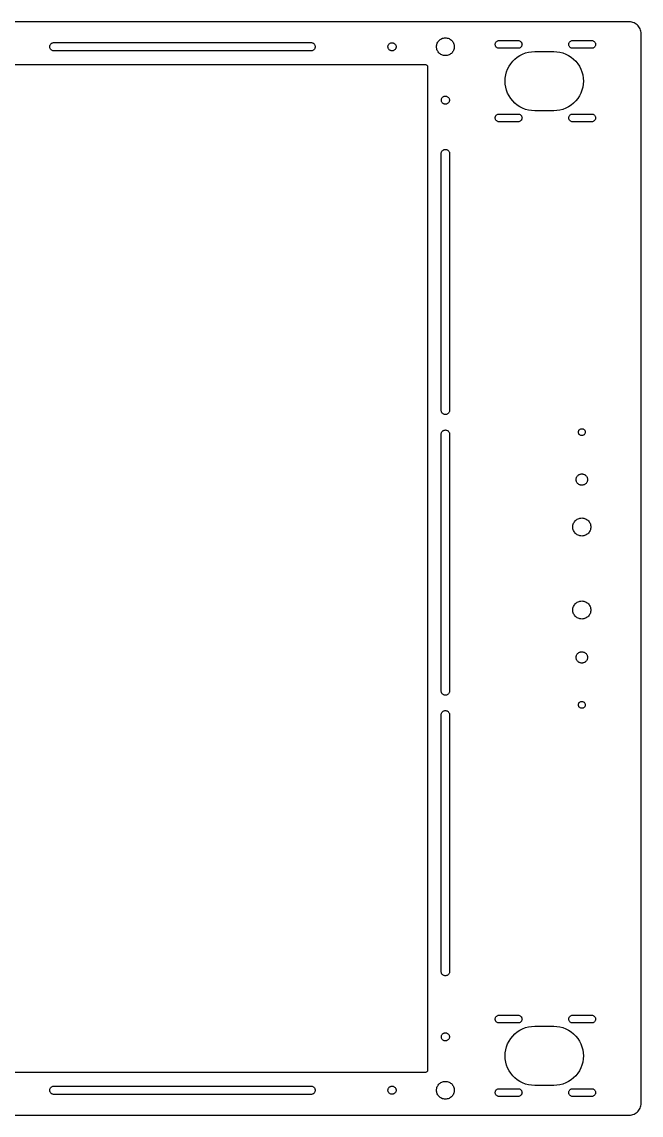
# Model space of a CAD drawing. Header units: metres. Extents: x -320 to 320, y -230 to 230.
# Drawn here: x 59 to 320, y -230.5 to 230.5 of the extents above; entities that cross this region are included whole.
import ezdxf

# ---------------------------------------------------------------- set-up
doc = ezdxf.new("R2010")
doc.units = ezdxf.units.M

msp = doc.modelspace()

# ---------------------------------------------------------------- linework, layer by layer
for p, q in [((315, 230.5), (-315, 230.5)), ((315.523, 230.473), (315, 230.5)), ((316.04, 230.391), (315.523, 230.473)), ((316.545, 230.255), (316.04, 230.391)), ((317.034, 230.068), (316.545, 230.255)), ((317.5, 229.83), (317.034, 230.068)), ((317.939, 229.545), (317.5, 229.83)), ((318.346, 229.216), (317.939, 229.545)), ((318.716, 228.846), (318.346, 229.216)), ((319.045, 228.439), (318.716, 228.846)), ((319.33, 228), (319.045, 228.439)), ((319.568, 227.534), (319.33, 228)), ((319.755, 227.045), (319.568, 227.534)), ((319.891, 226.54), (319.755, 227.045)), ((319.973, 226.023), (319.891, 226.54)), ((320, 225.5), (319.973, 226.023)), ((71.1774, 221.146), (71.354, 221.323)), ((71.354, 221.323), (71.5539, 221.472)), ((71.5539, 221.472), (71.773, 221.592)), ((71.773, 221.592), (72.007, 221.679)), ((72.007, 221.679), (72.2509, 221.732)), ((72.2509, 221.732), (72.5, 221.75)), ((72.5, 221.75), (180.833, 221.75)), ((180.833, 221.75), (181.082, 221.732)), ((181.082, 221.732), (181.326, 221.679)), ((181.326, 221.679), (181.56, 221.592)), ((181.56, 221.592), (181.779, 221.472)), ((181.779, 221.472), (181.979, 221.323)), ((181.979, 221.323), (182.156, 221.146)), ((213.82, 221.224), (214.011, 221.383)), ((214.011, 221.383), (214.223, 221.512)), ((214.223, 221.512), (214.451, 221.609)), ((214.451, 221.609), (214.691, 221.672)), ((214.691, 221.672), (214.938, 221.699)), ((214.938, 221.699), (215.186, 221.69)), ((215.186, 221.69), (215.43, 221.645)), ((215.43, 221.645), (215.665, 221.565)), ((215.665, 221.565), (215.886, 221.451)), ((215.886, 221.451), (216.087, 221.307)), ((216.087, 221.307), (216.266, 221.134)), ((233.934, 221.159), (234.074, 221.525)), ((234.074, 221.525), (234.252, 221.875)), ((234.252, 221.875), (234.466, 222.204)), ((234.466, 222.204), (234.713, 222.509)), ((234.713, 222.509), (234.991, 222.787)), ((234.991, 222.787), (235.296, 223.034)), ((235.296, 223.034), (235.625, 223.248)), ((235.625, 223.248), (235.975, 223.426)), ((235.975, 223.426), (236.341, 223.566)), ((236.341, 223.566), (236.72, 223.668)), ((236.72, 223.668), (237.108, 223.729)), ((237.108, 223.729), (237.5, 223.75)), ((237.5, 223.75), (237.892, 223.729)), ((237.892, 223.729), (238.28, 223.668)), ((238.28, 223.668), (238.659, 223.566)), ((238.659, 223.566), (239.025, 223.426)), ((239.025, 223.426), (239.375, 223.248)), ((239.375, 223.248), (239.704, 223.034)), ((239.704, 223.034), (240.009, 222.787)), ((240.009, 222.787), (240.287, 222.509)), ((240.287, 222.509), (240.534, 222.204)), ((240.534, 222.204), (240.748, 221.875)), ((240.748, 221.875), (240.926, 221.525)), ((240.926, 221.525), (241.066, 221.159)), ((258.518, 221.246), (258.573, 221.486)), ((258.573, 221.486), (258.663, 221.716)), ((258.663, 221.716), (258.787, 221.929)), ((258.787, 221.929), (258.94, 222.122)), ((258.94, 222.122), (259.121, 222.29)), ((259.121, 222.29), (259.325, 222.429)), ((259.325, 222.429), (259.547, 222.536)), ((259.547, 222.536), (259.783, 222.609)), ((259.783, 222.609), (260.027, 222.645)), ((260.027, 222.645), (268.273, 222.645)), ((268.273, 222.645), (268.517, 222.609)), ((268.517, 222.609), (268.753, 222.536)), ((268.753, 222.536), (268.975, 222.429)), ((268.975, 222.429), (269.179, 222.29)), ((269.179, 222.29), (269.36, 222.122)), ((269.36, 222.122), (269.513, 221.929)), ((269.513, 221.929), (269.637, 221.716)), ((269.637, 221.716), (269.727, 221.486)), ((269.727, 221.486), (269.782, 221.246)), ((289.518, 221.246), (289.573, 221.486)), ((289.573, 221.486), (289.663, 221.716)), ((289.663, 221.716), (289.787, 221.929)), ((289.787, 221.929), (289.94, 222.122)), ((289.94, 222.122), (290.121, 222.29)), ((290.121, 222.29), (290.325, 222.429)), ((290.325, 222.429), (290.547, 222.536)), ((290.547, 222.536), (290.783, 222.609)), ((290.783, 222.609), (291.027, 222.645)), ((291.027, 222.645), (299.273, 222.645)), ((299.273, 222.645), (299.517, 222.609)), ((299.517, 222.609), (299.753, 222.536)), ((299.753, 222.536), (299.975, 222.429)), ((299.975, 222.429), (300.179, 222.29)), ((300.179, 222.29), (300.36, 222.122)), ((300.36, 222.122), (300.513, 221.929)), ((300.513, 221.929), (300.637, 221.716)), ((300.637, 221.716), (300.727, 221.486)), ((300.727, 221.486), (300.782, 221.246)), ((320, -225.5), (320, 225.5)), ((70.75, 220), (70.7678, 220.249)), ((70.7678, 219.751), (70.75, 220)), ((70.7678, 220.249), (70.8209, 220.493)), ((70.8209, 219.507), (70.7678, 219.751)), ((70.8209, 220.493), (70.9081, 220.727)), ((70.9081, 219.273), (70.8209, 219.507)), ((70.9081, 220.727), (71.0278, 220.946)), ((71.0278, 219.054), (70.9081, 219.273)), ((71.0278, 220.946), (71.1774, 221.146)), ((71.1774, 218.854), (71.0278, 219.054)), ((71.354, 218.677), (71.1774, 218.854)), ((71.5539, 218.528), (71.354, 218.677)), ((71.773, 218.408), (71.5539, 218.528)), ((72.007, 218.321), (71.773, 218.408)), ((72.2509, 218.268), (72.007, 218.321)), ((72.5, 218.25), (72.2509, 218.268)), ((180.833, 218.25), (72.5, 218.25)), ((181.082, 218.268), (180.833, 218.25)), ((181.326, 218.321), (181.082, 218.268)), ((181.56, 218.408), (181.326, 218.321)), ((181.779, 218.528), (181.56, 218.408)), ((181.979, 218.677), (181.779, 218.528)), ((182.156, 218.854), (181.979, 218.677)), ((182.156, 221.146), (182.306, 220.946)), ((182.306, 219.054), (182.156, 218.854)), ((182.306, 220.946), (182.425, 220.727)), ((182.425, 219.273), (182.306, 219.054)), ((182.425, 220.727), (182.512, 220.493)), ((182.512, 219.507), (182.425, 219.273)), ((182.512, 220.493), (182.566, 220.249)), ((182.566, 219.751), (182.512, 219.507)), ((182.566, 220.249), (182.583, 220)), ((182.583, 220), (182.566, 219.751)), ((213.305, 220.124), (213.341, 220.37)), ((213.305, 219.876), (213.305, 220.124)), ((213.341, 219.63), (213.305, 219.876)), ((213.341, 220.37), (213.412, 220.607)), ((213.412, 219.393), (213.341, 219.63)), ((213.412, 220.607), (213.518, 220.832)), ((213.518, 219.168), (213.412, 219.393)), ((213.518, 220.832), (213.654, 221.039)), ((213.654, 218.961), (213.518, 219.168)), ((213.654, 221.039), (213.82, 221.224)), ((213.82, 218.776), (213.654, 218.961)), ((214.011, 218.617), (213.82, 218.776)), ((214.223, 218.488), (214.011, 218.617)), ((214.451, 218.391), (214.223, 218.488)), ((214.691, 218.328), (214.451, 218.391)), ((214.938, 218.301), (214.691, 218.328)), ((215.186, 218.31), (214.938, 218.301)), ((215.43, 218.355), (215.186, 218.31)), ((215.665, 218.435), (215.43, 218.355)), ((215.886, 218.549), (215.665, 218.435)), ((216.087, 218.693), (215.886, 218.549)), ((216.266, 218.866), (216.087, 218.693)), ((216.266, 221.134), (216.418, 220.938)), ((216.418, 219.062), (216.266, 218.866)), ((216.418, 220.938), (216.539, 220.722)), ((216.539, 219.278), (216.418, 219.062)), ((216.539, 220.722), (216.628, 220.49)), ((216.628, 219.51), (216.539, 219.278)), ((216.628, 220.49), (216.682, 220.248)), ((216.682, 219.752), (216.628, 219.51)), ((216.682, 220.248), (216.7, 220)), ((216.7, 220), (216.682, 219.752)), ((233.75, 220), (233.771, 220.392)), ((233.771, 219.608), (233.75, 220)), ((233.771, 220.392), (233.832, 220.78)), ((233.832, 219.22), (233.771, 219.608)), ((233.832, 220.78), (233.934, 221.159)), ((233.934, 218.841), (233.832, 219.22)), ((234.074, 218.475), (233.934, 218.841)), ((234.252, 218.125), (234.074, 218.475)), ((234.466, 217.796), (234.252, 218.125)), ((234.713, 217.491), (234.466, 217.796)), ((234.991, 217.213), (234.713, 217.491)), ((235.296, 216.966), (234.991, 217.213)), ((235.625, 216.752), (235.296, 216.966)), ((235.975, 216.574), (235.625, 216.752)), ((239.375, 216.752), (239.025, 216.574)), ((239.704, 216.966), (239.375, 216.752)), ((240.009, 217.213), (239.704, 216.966)), ((240.287, 217.491), (240.009, 217.213)), ((240.534, 217.796), (240.287, 217.491)), ((240.748, 218.125), (240.534, 217.796)), ((240.926, 218.475), (240.748, 218.125)), ((241.066, 218.841), (240.926, 218.475)), ((241.066, 221.159), (241.168, 220.78)), ((241.168, 219.22), (241.066, 218.841)), ((241.168, 220.78), (241.229, 220.392)), ((241.229, 219.608), (241.168, 219.22)), ((241.229, 220.392), (241.25, 220)), ((241.25, 220), (241.229, 219.608)), ((258.5, 221), (258.518, 221.246)), ((258.518, 220.754), (258.5, 221)), ((258.573, 220.514), (258.518, 220.754)), ((258.663, 220.284), (258.573, 220.514)), ((258.787, 220.071), (258.663, 220.284)), ((258.94, 219.878), (258.787, 220.071)), ((259.121, 219.71), (258.94, 219.878)), ((259.325, 219.571), (259.121, 219.71)), ((259.547, 219.464), (259.325, 219.571)), ((259.783, 219.391), (259.547, 219.464)), ((260.027, 219.355), (259.783, 219.391)), ((268.273, 219.355), (260.027, 219.355)), ((268.517, 219.391), (268.273, 219.355)), ((268.753, 219.464), (268.517, 219.391)), ((268.975, 219.571), (268.753, 219.464)), ((268.9, 216.325), (270.066, 216.919)), ((269.179, 219.71), (268.975, 219.571)), ((269.36, 219.878), (269.179, 219.71)), ((269.513, 220.071), (269.36, 219.878)), ((269.637, 220.284), (269.513, 220.071)), ((269.727, 220.514), (269.637, 220.284)), ((269.782, 220.754), (269.727, 220.514)), ((269.782, 221.246), (269.8, 221)), ((269.8, 221), (269.782, 220.754)), ((270.066, 216.919), (271.287, 217.388)), ((271.287, 217.388), (272.551, 217.727)), ((272.551, 217.727), (273.843, 217.932)), ((273.843, 217.932), (275.15, 218)), ((275.15, 218), (283.15, 218)), ((283.15, 218), (284.457, 217.932)), ((284.457, 217.932), (285.749, 217.727)), ((285.749, 217.727), (287.013, 217.388)), ((287.013, 217.388), (288.234, 216.919)), ((288.234, 216.919), (289.4, 216.325)), ((289.5, 221), (289.518, 221.246)), ((289.518, 220.754), (289.5, 221)), ((289.573, 220.514), (289.518, 220.754)), ((289.663, 220.284), (289.573, 220.514)), ((289.787, 220.071), (289.663, 220.284)), ((289.94, 219.878), (289.787, 220.071)), ((290.121, 219.71), (289.94, 219.878)), ((290.325, 219.571), (290.121, 219.71)), ((290.547, 219.464), (290.325, 219.571)), ((290.783, 219.391), (290.547, 219.464)), ((291.027, 219.355), (290.783, 219.391)), ((299.273, 219.355), (291.027, 219.355)), ((299.517, 219.391), (299.273, 219.355)), ((299.753, 219.464), (299.517, 219.391)), ((299.975, 219.571), (299.753, 219.464)), ((300.179, 219.71), (299.975, 219.571)), ((300.36, 219.878), (300.179, 219.71)), ((300.513, 220.071), (300.36, 219.878)), ((300.637, 220.284), (300.513, 220.071)), ((300.727, 220.514), (300.637, 220.284)), ((300.782, 220.754), (300.727, 220.514)), ((300.782, 221.246), (300.8, 221)), ((300.8, 221), (300.782, 220.754)), ((-229, 212.5), (229, 212.5)), ((229, 212.5), (229.223, 212.475)), ((229.223, 212.475), (229.434, 212.401)), ((229.434, 212.401), (229.623, 212.282)), ((229.623, 212.282), (229.782, 212.123)), ((229.782, 212.123), (229.901, 211.934)), ((236.341, 216.434), (235.975, 216.574)), ((236.72, 216.332), (236.341, 216.434)), ((237.108, 216.271), (236.72, 216.332)), ((237.5, 216.25), (237.108, 216.271)), ((237.892, 216.271), (237.5, 216.25)), ((238.28, 216.332), (237.892, 216.271)), ((238.659, 216.434), (238.28, 216.332)), ((239.025, 216.574), (238.659, 216.434)), ((264.325, 211.75), (265.037, 212.847)), ((265.037, 212.847), (265.861, 213.864)), ((265.861, 213.864), (266.786, 214.789)), ((266.786, 214.789), (267.803, 215.613)), ((267.803, 215.613), (268.9, 216.325)), ((289.4, 216.325), (290.497, 215.613)), ((290.497, 215.613), (291.514, 214.789)), ((291.514, 214.789), (292.439, 213.864)), ((292.439, 213.864), (293.263, 212.847)), ((293.263, 212.847), (293.975, 211.75)), ((229.901, 211.934), (229.975, 211.723)), ((229.975, 211.723), (230, 211.5)), ((230, 211.5), (230, -211.5)), ((262.718, 206.807), (262.923, 208.099)), ((262.923, 208.099), (263.262, 209.363)), ((263.262, 209.363), (263.731, 210.584)), ((263.731, 210.584), (264.325, 211.75)), ((293.975, 211.75), (294.569, 210.584)), ((294.569, 210.584), (295.038, 209.363)), ((295.038, 209.363), (295.377, 208.099)), ((295.377, 208.099), (295.582, 206.807)), ((262.65, 205.5), (262.718, 206.807)), ((262.718, 204.193), (262.65, 205.5)), ((262.923, 202.901), (262.718, 204.193)), ((263.262, 201.637), (262.923, 202.901)), ((295.377, 202.901), (295.038, 201.637)), ((295.582, 204.193), (295.377, 202.901)), ((295.582, 206.807), (295.65, 205.5)), ((295.65, 205.5), (295.582, 204.193)), ((235.912, 198.107), (236.018, 198.332)), ((236.018, 198.332), (236.154, 198.539)), ((236.154, 198.539), (236.32, 198.724)), ((236.32, 198.724), (236.511, 198.883)), ((236.511, 198.883), (236.723, 199.012)), ((236.723, 199.012), (236.951, 199.109)), ((236.951, 199.109), (237.191, 199.172)), ((237.191, 199.172), (237.438, 199.199)), ((237.438, 199.199), (237.686, 199.19)), ((237.686, 199.19), (237.93, 199.145)), ((237.93, 199.145), (238.165, 199.065)), ((238.165, 199.065), (238.386, 198.951)), ((238.386, 198.951), (238.587, 198.807)), ((238.587, 198.807), (238.766, 198.634)), ((238.766, 198.634), (238.918, 198.438)), ((238.918, 198.438), (239.039, 198.222)), ((263.731, 200.416), (263.262, 201.637)), ((264.325, 199.25), (263.731, 200.416)), ((265.037, 198.153), (264.325, 199.25)), ((293.975, 199.25), (293.263, 198.153)), ((294.569, 200.416), (293.975, 199.25)), ((295.038, 201.637), (294.569, 200.416)), ((235.805, 197.624), (235.841, 197.87)), ((235.805, 197.376), (235.805, 197.624)), ((235.841, 197.13), (235.805, 197.376)), ((235.841, 197.87), (235.912, 198.107)), ((235.912, 196.893), (235.841, 197.13)), ((236.018, 196.668), (235.912, 196.893)), ((236.154, 196.461), (236.018, 196.668)), ((236.32, 196.276), (236.154, 196.461)), ((236.511, 196.117), (236.32, 196.276)), ((236.723, 195.988), (236.511, 196.117)), ((236.951, 195.891), (236.723, 195.988)), ((237.191, 195.828), (236.951, 195.891)), ((237.438, 195.801), (237.191, 195.828)), ((237.686, 195.81), (237.438, 195.801)), ((237.93, 195.855), (237.686, 195.81)), ((238.165, 195.935), (237.93, 195.855)), ((238.386, 196.049), (238.165, 195.935)), ((238.587, 196.193), (238.386, 196.049)), ((238.766, 196.366), (238.587, 196.193)), ((238.918, 196.562), (238.766, 196.366)), ((239.039, 196.778), (238.918, 196.562)), ((239.039, 198.222), (239.128, 197.99)), ((239.128, 197.01), (239.039, 196.778)), ((239.128, 197.99), (239.182, 197.748)), ((239.182, 197.252), (239.128, 197.01)), ((239.182, 197.748), (239.2, 197.5)), ((239.2, 197.5), (239.182, 197.252)), ((265.861, 197.136), (265.037, 198.153)), ((266.786, 196.211), (265.861, 197.136)), ((267.803, 195.387), (266.786, 196.211)), ((268.9, 194.675), (267.803, 195.387)), ((270.066, 194.081), (268.9, 194.675)), ((271.287, 193.612), (270.066, 194.081)), ((288.234, 194.081), (287.013, 193.612)), ((289.4, 194.675), (288.234, 194.081)), ((290.497, 195.387), (289.4, 194.675)), ((291.514, 196.211), (290.497, 195.387)), ((292.439, 197.136), (291.514, 196.211)), ((293.263, 198.153), (292.439, 197.136)), ((258.5, 190), (258.518, 190.246)), ((258.518, 189.754), (258.5, 190)), ((258.518, 190.246), (258.573, 190.486)), ((258.573, 189.514), (258.518, 189.754)), ((258.573, 190.486), (258.663, 190.716)), ((258.663, 189.284), (258.573, 189.514)), ((258.663, 190.716), (258.787, 190.929)), ((258.787, 189.071), (258.663, 189.284)), ((258.787, 190.929), (258.94, 191.122)), ((258.94, 188.878), (258.787, 189.071)), ((258.94, 191.122), (259.121, 191.29)), ((259.121, 191.29), (259.325, 191.429)), ((259.325, 191.429), (259.547, 191.536)), ((259.547, 191.536), (259.783, 191.609)), ((259.783, 191.609), (260.027, 191.645)), ((260.027, 191.645), (268.273, 191.645)), ((268.273, 191.645), (268.517, 191.609)), ((268.517, 191.609), (268.753, 191.536)), ((268.753, 191.536), (268.975, 191.429)), ((268.975, 191.429), (269.179, 191.29)), ((269.179, 191.29), (269.36, 191.122)), ((269.36, 191.122), (269.513, 190.929)), ((269.513, 189.071), (269.36, 188.878)), ((269.513, 190.929), (269.637, 190.716)), ((269.637, 189.284), (269.513, 189.071)), ((269.637, 190.716), (269.727, 190.486)), ((269.727, 189.514), (269.637, 189.284)), ((269.727, 190.486), (269.782, 190.246)), ((269.782, 189.754), (269.727, 189.514)), ((269.782, 190.246), (269.8, 190)), ((269.8, 190), (269.782, 189.754)), ((272.551, 193.273), (271.287, 193.612)), ((273.843, 193.068), (272.551, 193.273)), ((275.15, 193), (273.843, 193.068)), ((283.15, 193), (275.15, 193)), ((284.457, 193.068), (283.15, 193)), ((285.749, 193.273), (284.457, 193.068)), ((287.013, 193.612), (285.749, 193.273)), ((289.5, 190), (289.518, 190.246)), ((289.518, 189.754), (289.5, 190)), ((289.518, 190.246), (289.573, 190.486)), ((289.573, 189.514), (289.518, 189.754)), ((289.573, 190.486), (289.663, 190.716)), ((289.663, 189.284), (289.573, 189.514)), ((289.663, 190.716), (289.787, 190.929)), ((289.787, 189.071), (289.663, 189.284)), ((289.787, 190.929), (289.94, 191.122)), ((289.94, 188.878), (289.787, 189.071)), ((289.94, 191.122), (290.121, 191.29)), ((290.121, 191.29), (290.325, 191.429)), ((290.325, 191.429), (290.547, 191.536)), ((290.547, 191.536), (290.783, 191.609)), ((290.783, 191.609), (291.027, 191.645)), ((291.027, 191.645), (299.273, 191.645)), ((299.273, 191.645), (299.517, 191.609)), ((299.517, 191.609), (299.753, 191.536)), ((299.753, 191.536), (299.975, 191.429)), ((299.975, 191.429), (300.179, 191.29)), ((300.179, 191.29), (300.36, 191.122)), ((300.36, 191.122), (300.513, 190.929)), ((300.513, 189.071), (300.36, 188.878)), ((300.513, 190.929), (300.637, 190.716)), ((300.637, 189.284), (300.513, 189.071)), ((300.637, 190.716), (300.727, 190.486)), ((300.727, 189.514), (300.637, 189.284)), ((300.727, 190.486), (300.782, 190.246)), ((300.782, 189.754), (300.727, 189.514)), ((300.782, 190.246), (300.8, 190)), ((300.8, 190), (300.782, 189.754)), ((259.121, 188.71), (258.94, 188.878)), ((259.325, 188.571), (259.121, 188.71)), ((259.547, 188.464), (259.325, 188.571)), ((259.783, 188.391), (259.547, 188.464)), ((260.027, 188.355), (259.783, 188.391)), ((268.273, 188.355), (260.027, 188.355)), ((268.517, 188.391), (268.273, 188.355)), ((268.753, 188.464), (268.517, 188.391)), ((268.975, 188.571), (268.753, 188.464)), ((269.179, 188.71), (268.975, 188.571)), ((269.36, 188.878), (269.179, 188.71)), ((290.121, 188.71), (289.94, 188.878)), ((290.325, 188.571), (290.121, 188.71)), ((290.547, 188.464), (290.325, 188.571)), ((290.783, 188.391), (290.547, 188.464)), ((291.027, 188.355), (290.783, 188.391)), ((299.273, 188.355), (291.027, 188.355)), ((299.517, 188.391), (299.273, 188.355)), ((299.753, 188.464), (299.517, 188.391)), ((299.975, 188.571), (299.753, 188.464)), ((300.179, 188.71), (299.975, 188.571)), ((300.36, 188.878), (300.179, 188.71)), ((235.75, 175), (235.768, 175.249)), ((235.768, 175.249), (235.821, 175.493)), ((235.821, 175.493), (235.908, 175.727)), ((235.908, 175.727), (236.028, 175.946)), ((236.028, 175.946), (236.177, 176.146)), ((236.177, 176.146), (236.354, 176.323)), ((236.354, 176.323), (236.554, 176.472)), ((236.554, 176.472), (236.773, 176.592)), ((236.773, 176.592), (237.007, 176.679)), ((237.007, 176.679), (237.251, 176.732)), ((237.251, 176.732), (237.5, 176.75)), ((237.5, 176.75), (237.749, 176.732)), ((237.749, 176.732), (237.993, 176.679)), ((237.993, 176.679), (238.227, 176.592)), ((238.227, 176.592), (238.446, 176.472)), ((238.446, 176.472), (238.646, 176.323)), ((238.646, 176.323), (238.823, 176.146)), ((238.823, 176.146), (238.972, 175.946)), ((238.972, 175.946), (239.092, 175.727)), ((239.092, 175.727), (239.179, 175.493)), ((239.179, 175.493), (239.232, 175.249)), ((239.232, 175.249), (239.25, 175)), ((235.75, 66.6667), (235.75, 175)), ((239.25, 175), (239.25, 66.6667)), ((235.768, 66.4176), (235.75, 66.6667)), ((235.821, 66.1736), (235.768, 66.4176)), ((235.908, 65.9397), (235.821, 66.1736)), ((236.028, 65.7205), (235.908, 65.9397)), ((236.177, 65.5207), (236.028, 65.7205)), ((236.354, 65.3441), (236.177, 65.5207)), ((236.554, 65.1945), (236.354, 65.3441)), ((236.773, 65.0748), (236.554, 65.1945)), ((237.007, 64.9875), (236.773, 65.0748)), ((237.251, 64.9345), (237.007, 64.9875)), ((237.5, 64.9167), (237.251, 64.9345)), ((237.749, 64.9345), (237.5, 64.9167)), ((237.993, 64.9875), (237.749, 64.9345)), ((238.227, 65.0748), (237.993, 64.9875)), ((238.446, 65.1945), (238.227, 65.0748)), ((238.646, 65.3441), (238.446, 65.1945)), ((238.823, 65.5207), (238.646, 65.3441)), ((238.972, 65.7205), (238.823, 65.5207)), ((239.092, 65.9397), (238.972, 65.7205)), ((239.179, 66.1736), (239.092, 65.9397)), ((239.232, 66.4176), (239.179, 66.1736)), ((239.25, 66.6667), (239.232, 66.4176)), ((235.75, 56.6667), (235.768, 56.9157)), ((235.75, -51.6667), (235.75, 56.6667)), ((235.768, 56.9157), (235.821, 57.1597)), ((235.821, 57.1597), (235.908, 57.3936)), ((235.908, 57.3936), (236.028, 57.6128)), ((236.028, 57.6128), (236.177, 57.8127)), ((236.177, 57.8127), (236.354, 57.9892)), ((236.354, 57.9892), (236.554, 58.1389)), ((236.554, 58.1389), (236.773, 58.2585)), ((236.773, 58.2585), (237.007, 58.3458)), ((237.007, 58.3458), (237.251, 58.3988)), ((237.251, 58.3988), (237.5, 58.4167)), ((237.5, 58.4167), (237.749, 58.3988)), ((237.749, 58.3988), (237.993, 58.3458)), ((237.993, 58.3458), (238.227, 58.2585)), ((238.227, 58.2585), (238.446, 58.1389)), ((238.446, 58.1389), (238.646, 57.9892)), ((238.646, 57.9892), (238.823, 57.8127)), ((238.823, 57.8127), (238.972, 57.6128)), ((238.972, 57.6128), (239.092, 57.3936)), ((239.092, 57.3936), (239.179, 57.1597)), ((239.179, 57.1597), (239.232, 56.9157)), ((239.232, 56.9157), (239.25, 56.6667)), ((239.25, 56.6667), (239.25, -51.6667)), ((293.555, 57.623), (293.597, 57.8654)), ((293.555, 57.377), (293.555, 57.623)), ((293.597, 57.1346), (293.555, 57.377)), ((293.597, 57.8654), (293.679, 58.0972)), ((293.679, 56.9027), (293.597, 57.1346)), ((293.679, 58.0972), (293.799, 58.312)), ((293.799, 56.688), (293.679, 56.9027)), ((293.799, 58.312), (293.953, 58.5033)), ((293.953, 56.4967), (293.799, 56.688)), ((293.953, 58.5033), (294.138, 58.6658)), ((294.138, 56.3342), (293.953, 56.4967)), ((294.138, 58.6658), (294.347, 58.7947)), ((294.347, 56.2052), (294.138, 56.3342)), ((294.347, 58.7947), (294.575, 58.8864)), ((294.575, 56.1136), (294.347, 56.2052)), ((294.575, 58.8864), (294.816, 58.9382)), ((294.816, 56.0617), (294.575, 56.1136)), ((294.816, 58.9382), (295.062, 58.9487)), ((295.062, 56.0513), (294.816, 56.0617)), ((295.062, 58.9487), (295.305, 58.9174)), ((295.305, 56.0825), (295.062, 56.0513)), ((295.305, 58.9174), (295.541, 58.8454)), ((295.541, 56.1546), (295.305, 56.0825)), ((295.541, 58.8454), (295.76, 58.7347)), ((295.76, 56.2653), (295.541, 56.1546)), ((295.76, 58.7347), (295.958, 58.5885)), ((295.958, 56.4115), (295.76, 56.2653)), ((295.958, 58.5885), (296.128, 58.4109)), ((296.128, 56.5891), (295.958, 56.4115)), ((296.128, 58.4109), (296.266, 58.2072)), ((296.266, 56.7928), (296.128, 56.5891)), ((296.266, 58.2072), (296.367, 57.983)), ((296.367, 57.0169), (296.266, 56.7928)), ((296.367, 57.983), (296.429, 57.745)), ((296.429, 57.2549), (296.367, 57.0169)), ((296.429, 57.745), (296.45, 57.5)), ((296.45, 57.5), (296.429, 57.2549)), ((292.6, 37.5), (292.613, 37.7509)), ((292.613, 37.2491), (292.6, 37.5)), ((292.613, 37.7509), (292.652, 37.999)), ((292.652, 37.001), (292.613, 37.2491)), ((292.652, 37.999), (292.717, 38.2416)), ((292.717, 36.7583), (292.652, 37.001)), ((292.717, 38.2416), (292.807, 38.4762)), ((292.807, 38.4762), (292.922, 38.7)), ((292.922, 38.7), (293.058, 38.9107)), ((293.058, 38.9107), (293.216, 39.1059)), ((293.216, 39.1059), (293.394, 39.2835)), ((293.394, 39.2835), (293.589, 39.4416)), ((293.589, 39.4416), (293.8, 39.5785)), ((293.8, 39.5785), (294.024, 39.6925)), ((294.024, 39.6925), (294.258, 39.7825)), ((294.258, 39.7825), (294.501, 39.8475)), ((294.501, 39.8475), (294.749, 39.8868)), ((294.749, 39.8868), (295, 39.9)), ((295, 39.9), (295.251, 39.8868)), ((295.251, 39.8868), (295.499, 39.8475)), ((295.499, 39.8475), (295.742, 39.7825)), ((295.742, 39.7825), (295.976, 39.6925)), ((295.976, 39.6925), (296.2, 39.5785)), ((296.2, 39.5785), (296.411, 39.4416)), ((296.411, 39.4416), (296.606, 39.2835)), ((296.606, 39.2835), (296.784, 39.1059)), ((296.784, 39.1059), (296.942, 38.9107)), ((296.942, 38.9107), (297.078, 38.7)), ((297.078, 38.7), (297.193, 38.4762)), ((297.193, 38.4762), (297.283, 38.2416)), ((297.283, 38.2416), (297.348, 37.999)), ((297.348, 37.001), (297.283, 36.7583)), ((297.348, 37.999), (297.387, 37.7509)), ((297.387, 37.2491), (297.348, 37.001)), ((297.387, 37.7509), (297.4, 37.5)), ((297.4, 37.5), (297.387, 37.2491)), ((292.807, 36.5238), (292.717, 36.7583)), ((292.922, 36.3), (292.807, 36.5238)), ((293.058, 36.0893), (292.922, 36.3)), ((293.216, 35.8941), (293.058, 36.0893)), ((293.394, 35.7164), (293.216, 35.8941)), ((293.589, 35.5583), (293.394, 35.7164)), ((293.8, 35.4215), (293.589, 35.5583)), ((294.024, 35.3075), (293.8, 35.4215)), ((294.258, 35.2175), (294.024, 35.3075)), ((294.501, 35.1524), (294.258, 35.2175)), ((294.749, 35.1131), (294.501, 35.1524)), ((295, 35.1), (294.749, 35.1131)), ((295.251, 35.1131), (295, 35.1)), ((295.499, 35.1524), (295.251, 35.1131)), ((295.742, 35.2175), (295.499, 35.1524)), ((295.976, 35.3075), (295.742, 35.2175)), ((296.2, 35.4215), (295.976, 35.3075)), ((296.411, 35.5583), (296.2, 35.4215)), ((296.606, 35.7164), (296.411, 35.5583)), ((296.784, 35.8941), (296.606, 35.7164)), ((296.942, 36.0893), (296.784, 35.8941)), ((297.078, 36.3), (296.942, 36.0893)), ((297.193, 36.5238), (297.078, 36.3)), ((297.283, 36.7583), (297.193, 36.5238)), ((291.283, 18.2901), (291.386, 18.6743)), ((291.386, 18.6743), (291.529, 19.0456)), ((291.529, 19.0456), (291.709, 19.4)), ((291.709, 19.4), (291.926, 19.7336)), ((291.926, 19.7336), (292.176, 20.0427)), ((292.176, 20.0427), (292.457, 20.3239)), ((292.457, 20.3239), (292.766, 20.5743)), ((292.766, 20.5743), (293.1, 20.7909)), ((293.1, 20.7909), (293.454, 20.9715)), ((293.454, 20.9715), (293.826, 21.114)), ((293.826, 21.114), (294.21, 21.2169)), ((294.21, 21.2169), (294.603, 21.2792)), ((294.603, 21.2792), (295, 21.3)), ((295, 21.3), (295.397, 21.2792)), ((295.397, 21.2792), (295.79, 21.2169)), ((295.79, 21.2169), (296.174, 21.114)), ((296.174, 21.114), (296.546, 20.9715)), ((296.546, 20.9715), (296.9, 20.7909)), ((296.9, 20.7909), (297.234, 20.5743)), ((297.234, 20.5743), (297.543, 20.3239)), ((297.543, 20.3239), (297.824, 20.0427)), ((297.824, 20.0427), (298.074, 19.7336)), ((298.074, 19.7336), (298.291, 19.4)), ((298.291, 19.4), (298.471, 19.0456)), ((298.471, 19.0456), (298.614, 18.6743)), ((298.614, 18.6743), (298.717, 18.2901)), ((291.2, 17.5), (291.221, 17.8972)), ((291.221, 17.1028), (291.2, 17.5)), ((291.221, 17.8972), (291.283, 18.2901)), ((291.283, 16.7099), (291.221, 17.1028)), ((291.386, 16.3257), (291.283, 16.7099)), ((291.529, 15.9544), (291.386, 16.3257)), ((291.709, 15.6), (291.529, 15.9544)), ((291.926, 15.2664), (291.709, 15.6)), ((292.176, 14.9573), (291.926, 15.2664)), ((292.457, 14.676), (292.176, 14.9573)), ((292.766, 14.4257), (292.457, 14.676)), ((293.1, 14.2091), (292.766, 14.4257)), ((293.454, 14.0285), (293.1, 14.2091)), ((293.826, 13.886), (293.454, 14.0285)), ((294.21, 13.783), (293.826, 13.886)), ((296.174, 13.886), (295.79, 13.783)), ((296.546, 14.0285), (296.174, 13.886)), ((296.9, 14.2091), (296.546, 14.0285)), ((297.234, 14.4257), (296.9, 14.2091)), ((297.543, 14.676), (297.234, 14.4257)), ((297.824, 14.9573), (297.543, 14.676)), ((298.074, 15.2664), (297.824, 14.9573)), ((298.291, 15.6), (298.074, 15.2664)), ((298.471, 15.9544), (298.291, 15.6)), ((298.614, 16.3257), (298.471, 15.9544)), ((298.717, 16.7099), (298.614, 16.3257)), ((298.717, 18.2901), (298.779, 17.8972)), ((298.779, 17.1028), (298.717, 16.7099)), ((298.779, 17.8972), (298.8, 17.5)), ((298.8, 17.5), (298.779, 17.1028)), ((294.603, 13.7208), (294.21, 13.783)), ((295, 13.7), (294.603, 13.7208)), ((295.397, 13.7208), (295, 13.7)), ((295.79, 13.783), (295.397, 13.7208)), ((293.826, -13.886), (294.21, -13.783)), ((294.21, -13.783), (294.603, -13.7208)), ((294.603, -13.7208), (295, -13.7)), ((295, -13.7), (295.397, -13.7208)), ((295.397, -13.7208), (295.79, -13.783)), ((295.79, -13.783), (296.174, -13.886)), ((291.2, -17.5), (291.221, -17.1028)), ((291.221, -17.8972), (291.2, -17.5)), ((291.221, -17.1028), (291.283, -16.7099)), ((291.283, -18.2901), (291.221, -17.8972)), ((291.283, -16.7099), (291.386, -16.3257)), ((291.386, -18.6743), (291.283, -18.2901)), ((291.386, -16.3257), (291.529, -15.9544)), ((291.529, -15.9544), (291.709, -15.6)), ((291.709, -15.6), (291.926, -15.2664)), ((291.926, -15.2664), (292.176, -14.9573)), ((292.176, -14.9573), (292.457, -14.676)), ((292.457, -14.676), (292.766, -14.4257)), ((292.766, -14.4257), (293.1, -14.2091)), ((293.1, -14.2091), (293.454, -14.0285)), ((293.454, -14.0285), (293.826, -13.886)), ((296.174, -13.886), (296.546, -14.0285)), ((296.546, -14.0285), (296.9, -14.2091)), ((296.9, -14.2091), (297.234, -14.4257)), ((297.234, -14.4257), (297.543, -14.676)), ((297.543, -14.676), (297.824, -14.9573)), ((297.824, -14.9573), (298.074, -15.2664)), ((298.074, -15.2664), (298.291, -15.6)), ((298.291, -15.6), (298.471, -15.9544)), ((298.471, -15.9544), (298.614, -16.3257)), ((298.614, -16.3257), (298.717, -16.7099)), ((298.717, -18.2901), (298.614, -18.6743)), ((298.717, -16.7099), (298.779, -17.1028)), ((298.779, -17.8972), (298.717, -18.2901)), ((298.779, -17.1028), (298.8, -17.5)), ((298.8, -17.5), (298.779, -17.8972)), ((291.529, -19.0456), (291.386, -18.6743)), ((291.709, -19.4), (291.529, -19.0456)), ((291.926, -19.7336), (291.709, -19.4)), ((292.176, -20.0427), (291.926, -19.7336)), ((292.457, -20.3239), (292.176, -20.0427)), ((292.766, -20.5743), (292.457, -20.3239)), ((293.1, -20.7909), (292.766, -20.5743)), ((293.454, -20.9715), (293.1, -20.7909)), ((293.826, -21.114), (293.454, -20.9715)), ((294.21, -21.2169), (293.826, -21.114)), ((294.603, -21.2792), (294.21, -21.2169)), ((295, -21.3), (294.603, -21.2792)), ((295.397, -21.2792), (295, -21.3)), ((295.79, -21.2169), (295.397, -21.2792)), ((296.174, -21.114), (295.79, -21.2169)), ((296.546, -20.9715), (296.174, -21.114)), ((296.9, -20.7909), (296.546, -20.9715)), ((297.234, -20.5743), (296.9, -20.7909)), ((297.543, -20.3239), (297.234, -20.5743)), ((297.824, -20.0427), (297.543, -20.3239)), ((298.074, -19.7336), (297.824, -20.0427)), ((298.291, -19.4), (298.074, -19.7336)), ((298.471, -19.0456), (298.291, -19.4)), ((298.614, -18.6743), (298.471, -19.0456)), ((292.652, -37.001), (292.717, -36.7583)), ((292.717, -36.7583), (292.807, -36.5238)), ((292.807, -36.5238), (292.922, -36.3)), ((292.922, -36.3), (293.058, -36.0893)), ((293.058, -36.0893), (293.216, -35.8941)), ((293.216, -35.8941), (293.394, -35.7164)), ((293.394, -35.7164), (293.589, -35.5583)), ((293.589, -35.5583), (293.8, -35.4215)), ((293.8, -35.4215), (294.024, -35.3075)), ((294.024, -35.3075), (294.258, -35.2175)), ((294.258, -35.2175), (294.501, -35.1524)), ((294.501, -35.1524), (294.749, -35.1131)), ((294.749, -35.1131), (295, -35.1)), ((295, -35.1), (295.251, -35.1131)), ((295.251, -35.1131), (295.499, -35.1524)), ((295.499, -35.1524), (295.742, -35.2175)), ((295.742, -35.2175), (295.976, -35.3075)), ((295.976, -35.3075), (296.2, -35.4215)), ((296.2, -35.4215), (296.411, -35.5583)), ((296.411, -35.5583), (296.606, -35.7164)), ((296.606, -35.7164), (296.784, -35.8941)), ((296.784, -35.8941), (296.942, -36.0893)), ((296.942, -36.0893), (297.078, -36.3)), ((297.078, -36.3), (297.193, -36.5238)), ((297.193, -36.5238), (297.283, -36.7583)), ((297.283, -36.7583), (297.348, -37.001)), ((292.6, -37.5), (292.613, -37.2491)), ((292.613, -37.7509), (292.6, -37.5)), ((292.613, -37.2491), (292.652, -37.001)), ((292.652, -37.999), (292.613, -37.7509)), ((292.717, -38.2416), (292.652, -37.999)), ((292.807, -38.4762), (292.717, -38.2416)), ((292.922, -38.7), (292.807, -38.4762)), ((293.058, -38.9107), (292.922, -38.7)), ((293.216, -39.1059), (293.058, -38.9107)), ((293.394, -39.2835), (293.216, -39.1059)), ((293.589, -39.4416), (293.394, -39.2835)), ((293.8, -39.5785), (293.589, -39.4416)), ((294.024, -39.6925), (293.8, -39.5785)), ((294.258, -39.7825), (294.024, -39.6925)), ((294.501, -39.8475), (294.258, -39.7825)), ((294.749, -39.8868), (294.501, -39.8475)), ((295, -39.9), (294.749, -39.8868)), ((295.251, -39.8868), (295, -39.9)), ((295.499, -39.8475), (295.251, -39.8868)), ((295.742, -39.7825), (295.499, -39.8475)), ((295.976, -39.6925), (295.742, -39.7825)), ((296.2, -39.5785), (295.976, -39.6925)), ((296.411, -39.4416), (296.2, -39.5785)), ((296.606, -39.2835), (296.411, -39.4416)), ((296.784, -39.1059), (296.606, -39.2835)), ((296.942, -38.9107), (296.784, -39.1059)), ((297.078, -38.7), (296.942, -38.9107)), ((297.193, -38.4762), (297.078, -38.7)), ((297.283, -38.2416), (297.193, -38.4762)), ((297.348, -37.999), (297.283, -38.2416)), ((297.348, -37.001), (297.387, -37.2491)), ((297.387, -37.7509), (297.348, -37.999)), ((297.387, -37.2491), (297.4, -37.5)), ((297.4, -37.5), (297.387, -37.7509)), ((235.768, -51.9157), (235.75, -51.6667)), ((235.821, -52.1597), (235.768, -51.9157)), ((235.908, -52.3936), (235.821, -52.1597)), ((236.028, -52.6128), (235.908, -52.3936)), ((236.177, -52.8127), (236.028, -52.6128)), ((236.354, -52.9892), (236.177, -52.8127)), ((236.554, -53.1389), (236.354, -52.9892)), ((236.773, -53.2585), (236.554, -53.1389)), ((237.007, -53.3458), (236.773, -53.2585)), ((237.251, -53.3988), (237.007, -53.3458)), ((237.5, -53.4167), (237.251, -53.3988)), ((237.749, -53.3988), (237.5, -53.4167)), ((237.993, -53.3458), (237.749, -53.3988)), ((238.227, -53.2585), (237.993, -53.3458)), ((238.446, -53.1389), (238.227, -53.2585)), ((238.646, -52.9892), (238.446, -53.1389)), ((238.823, -52.8127), (238.646, -52.9892)), ((238.972, -52.6128), (238.823, -52.8127)), ((239.092, -52.3936), (238.972, -52.6128)), ((239.179, -52.1597), (239.092, -52.3936)), ((239.232, -51.9157), (239.179, -52.1597)), ((239.25, -51.6667), (239.232, -51.9157)), ((237.251, -59.9345), (237.5, -59.9167)), ((237.5, -59.9167), (237.749, -59.9345)), ((293.555, -57.377), (293.597, -57.1346)), ((293.555, -57.623), (293.555, -57.377)), ((293.597, -57.8654), (293.555, -57.623)), ((293.597, -57.1346), (293.679, -56.9027)), ((293.679, -58.0972), (293.597, -57.8654)), ((293.679, -56.9027), (293.799, -56.688)), ((293.799, -58.312), (293.679, -58.0972)), ((293.799, -56.688), (293.953, -56.4967)), ((293.953, -58.5033), (293.799, -58.312)), ((293.953, -56.4967), (294.138, -56.3342)), ((294.138, -58.6658), (293.953, -58.5033)), ((294.138, -56.3342), (294.347, -56.2052)), ((294.347, -58.7947), (294.138, -58.6658)), ((294.347, -56.2052), (294.575, -56.1136)), ((294.575, -58.8864), (294.347, -58.7947)), ((294.575, -56.1136), (294.816, -56.0617)), ((294.816, -58.9382), (294.575, -58.8864)), ((294.816, -56.0617), (295.062, -56.0513)), ((295.062, -58.9487), (294.816, -58.9382)), ((295.062, -56.0513), (295.305, -56.0825)), ((295.305, -58.9174), (295.062, -58.9487)), ((295.305, -56.0825), (295.541, -56.1546)), ((295.541, -58.8454), (295.305, -58.9174)), ((295.541, -56.1546), (295.76, -56.2653)), ((295.76, -58.7347), (295.541, -58.8454)), ((295.76, -56.2653), (295.958, -56.4115)), ((295.958, -58.5885), (295.76, -58.7347)), ((295.958, -56.4115), (296.128, -56.5891)), ((296.128, -58.4109), (295.958, -58.5885)), ((296.128, -56.5891), (296.266, -56.7928)), ((296.266, -58.2072), (296.128, -58.4109)), ((296.266, -56.7928), (296.367, -57.0169)), ((296.367, -57.983), (296.266, -58.2072)), ((296.367, -57.0169), (296.429, -57.2549)), ((296.429, -57.745), (296.367, -57.983)), ((296.429, -57.2549), (296.45, -57.5)), ((296.45, -57.5), (296.429, -57.745)), ((235.75, -61.6667), (235.768, -61.4176)), ((235.75, -170), (235.75, -61.6667)), ((235.768, -61.4176), (235.821, -61.1736)), ((235.821, -61.1736), (235.908, -60.9397)), ((235.908, -60.9397), (236.028, -60.7205)), ((236.028, -60.7205), (236.177, -60.5207)), ((236.177, -60.5207), (236.354, -60.3441)), ((236.354, -60.3441), (236.554, -60.1945)), ((236.554, -60.1945), (236.773, -60.0748)), ((236.773, -60.0748), (237.007, -59.9875)), ((237.007, -59.9875), (237.251, -59.9345)), ((237.749, -59.9345), (237.993, -59.9875)), ((237.993, -59.9875), (238.227, -60.0748)), ((238.227, -60.0748), (238.446, -60.1945)), ((238.446, -60.1945), (238.646, -60.3441)), ((238.646, -60.3441), (238.823, -60.5207)), ((238.823, -60.5207), (238.972, -60.7205)), ((238.972, -60.7205), (239.092, -60.9397)), ((239.092, -60.9397), (239.179, -61.1736)), ((239.179, -61.1736), (239.232, -61.4176)), ((239.232, -61.4176), (239.25, -61.6667)), ((239.25, -61.6667), (239.25, -170)), ((235.768, -170.249), (235.75, -170)), ((235.821, -170.493), (235.768, -170.249)), ((235.908, -170.727), (235.821, -170.493)), ((239.179, -170.493), (239.092, -170.727)), ((239.232, -170.249), (239.179, -170.493)), ((239.25, -170), (239.232, -170.249)), ((236.028, -170.946), (235.908, -170.727)), ((236.177, -171.146), (236.028, -170.946)), ((236.354, -171.323), (236.177, -171.146)), ((236.554, -171.472), (236.354, -171.323)), ((236.773, -171.592), (236.554, -171.472)), ((237.007, -171.679), (236.773, -171.592)), ((237.251, -171.732), (237.007, -171.679)), ((237.5, -171.75), (237.251, -171.732)), ((237.749, -171.732), (237.5, -171.75)), ((237.993, -171.679), (237.749, -171.732)), ((238.227, -171.592), (237.993, -171.679)), ((238.446, -171.472), (238.227, -171.592)), ((238.646, -171.323), (238.446, -171.472)), ((238.823, -171.146), (238.646, -171.323)), ((238.972, -170.946), (238.823, -171.146)), ((239.092, -170.727), (238.972, -170.946)), ((258.787, -189.071), (258.94, -188.878)), ((258.94, -188.878), (259.121, -188.71)), ((259.121, -188.71), (259.325, -188.571)), ((259.325, -188.571), (259.547, -188.464)), ((259.547, -188.464), (259.783, -188.391)), ((259.783, -188.391), (260.027, -188.355)), ((260.027, -188.355), (268.273, -188.355)), ((268.273, -188.355), (268.517, -188.391)), ((268.517, -188.391), (268.753, -188.464)), ((268.753, -188.464), (268.975, -188.571)), ((268.975, -188.571), (269.179, -188.71)), ((269.179, -188.71), (269.36, -188.878)), ((269.36, -188.878), (269.513, -189.071)), ((289.787, -189.071), (289.94, -188.878)), ((289.94, -188.878), (290.121, -188.71)), ((290.121, -188.71), (290.325, -188.571)), ((290.325, -188.571), (290.547, -188.464)), ((290.547, -188.464), (290.783, -188.391)), ((290.783, -188.391), (291.027, -188.355)), ((291.027, -188.355), (299.273, -188.355)), ((299.273, -188.355), (299.517, -188.391)), ((299.517, -188.391), (299.753, -188.464)), ((299.753, -188.464), (299.975, -188.571)), ((299.975, -188.571), (300.179, -188.71)), ((300.179, -188.71), (300.36, -188.878)), ((300.36, -188.878), (300.513, -189.071)), ((258.5, -190), (258.518, -189.754)), ((258.518, -190.246), (258.5, -190)), ((258.518, -189.754), (258.573, -189.514)), ((258.573, -190.486), (258.518, -190.246)), ((258.573, -189.514), (258.663, -189.284)), ((258.663, -190.716), (258.573, -190.486)), ((258.663, -189.284), (258.787, -189.071)), ((258.787, -190.929), (258.663, -190.716)), ((258.94, -191.122), (258.787, -190.929)), ((259.121, -191.29), (258.94, -191.122)), ((259.325, -191.429), (259.121, -191.29)), ((259.547, -191.536), (259.325, -191.429)), ((259.783, -191.609), (259.547, -191.536)), ((260.027, -191.645), (259.783, -191.609)), ((268.273, -191.645), (260.027, -191.645)), ((268.517, -191.609), (268.273, -191.645)), ((268.753, -191.536), (268.517, -191.609)), ((268.975, -191.429), (268.753, -191.536)), ((269.179, -191.29), (268.975, -191.429)), ((269.36, -191.122), (269.179, -191.29)), ((269.513, -190.929), (269.36, -191.122)), ((269.513, -189.071), (269.637, -189.284)), ((269.637, -190.716), (269.513, -190.929)), ((269.637, -189.284), (269.727, -189.514)), ((269.727, -190.486), (269.637, -190.716)), ((269.727, -189.514), (269.782, -189.754)), ((269.782, -190.246), (269.727, -190.486)), ((269.782, -189.754), (269.8, -190)), ((269.8, -190), (269.782, -190.246)), ((270.066, -194.081), (271.287, -193.612)), ((271.287, -193.612), (272.551, -193.273)), ((272.551, -193.273), (273.843, -193.068)), ((273.843, -193.068), (275.15, -193)), ((275.15, -193), (283.15, -193)), ((283.15, -193), (284.457, -193.068)), ((284.457, -193.068), (285.749, -193.273)), ((285.749, -193.273), (287.013, -193.612)), ((287.013, -193.612), (288.234, -194.081)), ((289.5, -190), (289.518, -189.754)), ((289.518, -190.246), (289.5, -190)), ((289.518, -189.754), (289.573, -189.514)), ((289.573, -190.486), (289.518, -190.246)), ((289.573, -189.514), (289.663, -189.284)), ((289.663, -190.716), (289.573, -190.486)), ((289.663, -189.284), (289.787, -189.071)), ((289.787, -190.929), (289.663, -190.716)), ((289.94, -191.122), (289.787, -190.929)), ((290.121, -191.29), (289.94, -191.122)), ((290.325, -191.429), (290.121, -191.29)), ((290.547, -191.536), (290.325, -191.429)), ((290.783, -191.609), (290.547, -191.536)), ((291.027, -191.645), (290.783, -191.609)), ((299.273, -191.645), (291.027, -191.645)), ((299.517, -191.609), (299.273, -191.645)), ((299.753, -191.536), (299.517, -191.609)), ((299.975, -191.429), (299.753, -191.536)), ((300.179, -191.29), (299.975, -191.429)), ((300.36, -191.122), (300.179, -191.29)), ((300.513, -190.929), (300.36, -191.122)), ((300.513, -189.071), (300.637, -189.284)), ((300.637, -190.716), (300.513, -190.929)), ((300.637, -189.284), (300.727, -189.514)), ((300.727, -190.486), (300.637, -190.716)), ((300.727, -189.514), (300.782, -189.754)), ((300.782, -190.246), (300.727, -190.486)), ((300.782, -189.754), (300.8, -190)), ((300.8, -190), (300.782, -190.246)), ((235.805, -197.376), (235.841, -197.13)), ((235.805, -197.624), (235.805, -197.376)), ((235.841, -197.87), (235.805, -197.624)), ((235.841, -197.13), (235.912, -196.893)), ((235.912, -198.107), (235.841, -197.87)), ((235.912, -196.893), (236.018, -196.668)), ((236.018, -198.332), (235.912, -198.107)), ((236.018, -196.668), (236.154, -196.461)), ((236.154, -196.461), (236.32, -196.276)), ((236.32, -196.276), (236.511, -196.117)), ((236.511, -196.117), (236.723, -195.988)), ((236.723, -195.988), (236.951, -195.891)), ((236.951, -195.891), (237.191, -195.828)), ((237.191, -195.828), (237.438, -195.801)), ((237.438, -195.801), (237.686, -195.81)), ((237.686, -195.81), (237.93, -195.855)), ((237.93, -195.855), (238.165, -195.935)), ((238.165, -195.935), (238.386, -196.049)), ((238.386, -196.049), (238.587, -196.193)), ((238.587, -196.193), (238.766, -196.366)), ((238.766, -196.366), (238.918, -196.562)), ((238.918, -196.562), (239.039, -196.778)), ((239.039, -198.222), (238.918, -198.438)), ((239.039, -196.778), (239.128, -197.01)), ((239.128, -197.99), (239.039, -198.222)), ((239.128, -197.01), (239.182, -197.252)), ((239.182, -197.748), (239.128, -197.99)), ((239.182, -197.252), (239.2, -197.5)), ((239.2, -197.5), (239.182, -197.748)), ((264.325, -199.25), (265.037, -198.153)), ((265.037, -198.153), (265.861, -197.136)), ((265.861, -197.136), (266.786, -196.211)), ((266.786, -196.211), (267.803, -195.387)), ((267.803, -195.387), (268.9, -194.675)), ((268.9, -194.675), (270.066, -194.081)), ((288.234, -194.081), (289.4, -194.675)), ((289.4, -194.675), (290.497, -195.387)), ((290.497, -195.387), (291.514, -196.211)), ((291.514, -196.211), (292.439, -197.136)), ((292.439, -197.136), (293.263, -198.153)), ((293.263, -198.153), (293.975, -199.25)), ((236.154, -198.539), (236.018, -198.332)), ((236.32, -198.724), (236.154, -198.539)), ((236.511, -198.883), (236.32, -198.724)), ((236.723, -199.012), (236.511, -198.883)), ((236.951, -199.109), (236.723, -199.012)), ((237.191, -199.172), (236.951, -199.109)), ((237.438, -199.199), (237.191, -199.172)), ((237.686, -199.19), (237.438, -199.199)), ((237.93, -199.145), (237.686, -199.19)), ((238.165, -199.065), (237.93, -199.145)), ((238.386, -198.951), (238.165, -199.065)), ((238.587, -198.807), (238.386, -198.951)), ((238.766, -198.634), (238.587, -198.807)), ((238.918, -198.438), (238.766, -198.634)), ((262.923, -202.901), (263.262, -201.637)), ((263.262, -201.637), (263.731, -200.416)), ((263.731, -200.416), (264.325, -199.25)), ((293.975, -199.25), (294.569, -200.416)), ((294.569, -200.416), (295.038, -201.637)), ((295.038, -201.637), (295.377, -202.901)), ((262.65, -205.5), (262.718, -204.193)), ((262.718, -206.807), (262.65, -205.5)), ((262.718, -204.193), (262.923, -202.901)), ((262.923, -208.099), (262.718, -206.807)), ((295.377, -202.901), (295.582, -204.193)), ((295.582, -206.807), (295.377, -208.099)), ((295.582, -204.193), (295.65, -205.5)), ((295.65, -205.5), (295.582, -206.807)), ((229.901, -211.934), (229.782, -212.123)), ((229.975, -211.723), (229.901, -211.934)), ((230, -211.5), (229.975, -211.723)), ((263.262, -209.363), (262.923, -208.099)), ((263.731, -210.584), (263.262, -209.363)), ((264.325, -211.75), (263.731, -210.584)), ((265.037, -212.847), (264.325, -211.75)), ((293.975, -211.75), (293.263, -212.847)), ((294.569, -210.584), (293.975, -211.75)), ((295.038, -209.363), (294.569, -210.584)), ((295.377, -208.099), (295.038, -209.363)), ((229, -212.5), (-229, -212.5)), ((229.223, -212.475), (229, -212.5)), ((229.434, -212.401), (229.223, -212.475)), ((229.623, -212.282), (229.434, -212.401)), ((229.782, -212.123), (229.623, -212.282)), ((235.625, -216.752), (235.975, -216.574)), ((235.975, -216.574), (236.341, -216.434)), ((236.341, -216.434), (236.72, -216.332)), ((236.72, -216.332), (237.108, -216.271)), ((237.108, -216.271), (237.5, -216.25)), ((237.5, -216.25), (237.892, -216.271)), ((237.892, -216.271), (238.28, -216.332)), ((238.28, -216.332), (238.659, -216.434)), ((238.659, -216.434), (239.025, -216.574)), ((239.025, -216.574), (239.375, -216.752)), ((265.861, -213.864), (265.037, -212.847)), ((266.786, -214.789), (265.861, -213.864)), ((267.803, -215.613), (266.786, -214.789)), ((268.9, -216.325), (267.803, -215.613)), ((270.066, -216.919), (268.9, -216.325)), ((289.4, -216.325), (288.234, -216.919)), ((290.497, -215.613), (289.4, -216.325)), ((291.514, -214.789), (290.497, -215.613)), ((292.439, -213.864), (291.514, -214.789)), ((293.263, -212.847), (292.439, -213.864)), ((70.75, -220), (70.7678, -219.751)), ((70.7678, -220.249), (70.75, -220)), ((70.7678, -219.751), (70.8209, -219.507)), ((70.8209, -220.493), (70.7678, -220.249)), ((70.8209, -219.507), (70.9081, -219.273)), ((70.9081, -220.727), (70.8209, -220.493)), ((70.9081, -219.273), (71.0278, -219.054)), ((71.0278, -220.946), (70.9081, -220.727)), ((71.0278, -219.054), (71.1774, -218.854)), ((71.1774, -221.146), (71.0278, -220.946)), ((71.1774, -218.854), (71.354, -218.677)), ((71.354, -221.323), (71.1774, -221.146)), ((71.354, -218.677), (71.5539, -218.528)), ((71.5539, -218.528), (71.773, -218.408)), ((71.773, -218.408), (72.007, -218.321)), ((72.007, -218.321), (72.2509, -218.268)), ((72.2509, -218.268), (72.5, -218.25)), ((72.5, -218.25), (180.833, -218.25)), ((180.833, -218.25), (181.082, -218.268)), ((181.082, -218.268), (181.326, -218.321)), ((181.326, -218.321), (181.56, -218.408)), ((181.56, -218.408), (181.779, -218.528)), ((181.779, -218.528), (181.979, -218.677)), ((181.979, -218.677), (182.156, -218.854)), ((182.156, -221.146), (181.979, -221.323)), ((182.156, -218.854), (182.306, -219.054)), ((182.306, -220.946), (182.156, -221.146)), ((182.306, -219.054), (182.425, -219.273)), ((182.425, -220.727), (182.306, -220.946)), ((182.425, -219.273), (182.512, -219.507)), ((182.512, -220.493), (182.425, -220.727)), ((182.512, -219.507), (182.566, -219.751)), ((182.566, -220.249), (182.512, -220.493)), ((182.566, -219.751), (182.583, -220)), ((182.583, -220), (182.566, -220.249)), ((213.305, -219.876), (213.341, -219.63)), ((213.305, -220.124), (213.305, -219.876)), ((213.341, -220.37), (213.305, -220.124)), ((213.341, -219.63), (213.412, -219.393)), ((213.412, -220.607), (213.341, -220.37)), ((213.412, -219.393), (213.518, -219.168)), ((213.518, -220.832), (213.412, -220.607)), ((213.518, -219.168), (213.654, -218.961)), ((213.654, -221.039), (213.518, -220.832)), ((213.654, -218.961), (213.82, -218.776)), ((213.82, -221.224), (213.654, -221.039)), ((213.82, -218.776), (214.011, -218.617)), ((214.011, -221.383), (213.82, -221.224)), ((214.011, -218.617), (214.223, -218.488)), ((214.223, -218.488), (214.451, -218.391)), ((214.451, -218.391), (214.691, -218.328)), ((214.691, -218.328), (214.938, -218.301)), ((214.938, -218.301), (215.186, -218.31)), ((215.186, -218.31), (215.43, -218.355)), ((215.43, -218.355), (215.665, -218.435)), ((215.665, -218.435), (215.886, -218.549)), ((215.886, -218.549), (216.087, -218.693)), ((216.087, -218.693), (216.266, -218.866)), ((216.266, -221.134), (216.087, -221.307)), ((216.266, -218.866), (216.418, -219.062)), ((216.418, -220.938), (216.266, -221.134)), ((216.418, -219.062), (216.539, -219.278)), ((216.539, -220.722), (216.418, -220.938)), ((216.539, -219.278), (216.628, -219.51)), ((216.628, -220.49), (216.539, -220.722)), ((216.628, -219.51), (216.682, -219.752)), ((216.682, -220.248), (216.628, -220.49)), ((216.682, -219.752), (216.7, -220)), ((216.7, -220), (216.682, -220.248)), ((233.75, -220), (233.771, -219.608)), ((233.771, -220.392), (233.75, -220)), ((233.771, -219.608), (233.832, -219.22)), ((233.832, -220.78), (233.771, -220.392)), ((233.832, -219.22), (233.934, -218.841)), ((233.934, -221.159), (233.832, -220.78)), ((233.934, -218.841), (234.074, -218.475)), ((234.074, -221.525), (233.934, -221.159)), ((234.074, -218.475), (234.252, -218.125)), ((234.252, -218.125), (234.466, -217.796)), ((234.466, -217.796), (234.713, -217.491)), ((234.713, -217.491), (234.991, -217.213)), ((234.991, -217.213), (235.296, -216.966)), ((235.296, -216.966), (235.625, -216.752)), ((239.375, -216.752), (239.704, -216.966)), ((239.704, -216.966), (240.009, -217.213)), ((240.009, -217.213), (240.287, -217.491)), ((240.287, -217.491), (240.534, -217.796)), ((240.534, -217.796), (240.748, -218.125)), ((240.748, -218.125), (240.926, -218.475)), ((240.926, -218.475), (241.066, -218.841)), ((241.066, -221.159), (240.926, -221.525)), ((241.066, -218.841), (241.168, -219.22)), ((241.168, -220.78), (241.066, -221.159)), ((241.168, -219.22), (241.229, -219.608)), ((241.229, -220.392), (241.168, -220.78)), ((241.229, -219.608), (241.25, -220)), ((241.25, -220), (241.229, -220.392)), ((258.5, -221), (258.518, -220.754)), ((258.518, -221.246), (258.5, -221)), ((258.518, -220.754), (258.573, -220.514)), ((258.573, -221.486), (258.518, -221.246)), ((258.573, -220.514), (258.663, -220.284)), ((258.663, -220.284), (258.787, -220.071)), ((258.787, -220.071), (258.94, -219.878)), ((258.94, -219.878), (259.121, -219.71)), ((259.121, -219.71), (259.325, -219.571)), ((259.325, -219.571), (259.547, -219.464)), ((259.547, -219.464), (259.783, -219.391)), ((259.783, -219.391), (260.027, -219.355)), ((260.027, -219.355), (268.273, -219.355)), ((268.273, -219.355), (268.517, -219.391)), ((268.517, -219.391), (268.753, -219.464)), ((268.753, -219.464), (268.975, -219.571)), ((268.975, -219.571), (269.179, -219.71)), ((269.179, -219.71), (269.36, -219.878)), ((269.36, -219.878), (269.513, -220.071)), ((269.513, -220.071), (269.637, -220.284)), ((269.637, -220.284), (269.727, -220.514)), ((269.727, -220.514), (269.782, -220.754)), ((269.782, -221.246), (269.727, -221.486)), ((269.782, -220.754), (269.8, -221)), ((269.8, -221), (269.782, -221.246)), ((271.287, -217.388), (270.066, -216.919)), ((272.551, -217.727), (271.287, -217.388)), ((273.843, -217.932), (272.551, -217.727)), ((275.15, -218), (273.843, -217.932)), ((283.15, -218), (275.15, -218)), ((284.457, -217.932), (283.15, -218)), ((285.749, -217.727), (284.457, -217.932)), ((287.013, -217.388), (285.749, -217.727)), ((288.234, -216.919), (287.013, -217.388)), ((289.5, -221), (289.518, -220.754)), ((289.518, -221.246), (289.5, -221)), ((289.518, -220.754), (289.573, -220.514)), ((289.573, -221.486), (289.518, -221.246)), ((289.573, -220.514), (289.663, -220.284)), ((289.663, -220.284), (289.787, -220.071)), ((289.787, -220.071), (289.94, -219.878)), ((289.94, -219.878), (290.121, -219.71)), ((290.121, -219.71), (290.325, -219.571)), ((290.325, -219.571), (290.547, -219.464)), ((290.547, -219.464), (290.783, -219.391)), ((290.783, -219.391), (291.027, -219.355)), ((291.027, -219.355), (299.273, -219.355)), ((299.273, -219.355), (299.517, -219.391)), ((299.517, -219.391), (299.753, -219.464)), ((299.753, -219.464), (299.975, -219.571)), ((299.975, -219.571), (300.179, -219.71)), ((300.179, -219.71), (300.36, -219.878)), ((300.36, -219.878), (300.513, -220.071)), ((300.513, -220.071), (300.637, -220.284)), ((300.637, -220.284), (300.727, -220.514)), ((300.727, -220.514), (300.782, -220.754)), ((300.782, -221.246), (300.727, -221.486)), ((300.782, -220.754), (300.8, -221)), ((300.8, -221), (300.782, -221.246)), ((71.5539, -221.472), (71.354, -221.323)), ((71.773, -221.592), (71.5539, -221.472)), ((72.007, -221.679), (71.773, -221.592)), ((72.2509, -221.732), (72.007, -221.679)), ((72.5, -221.75), (72.2509, -221.732)), ((180.833, -221.75), (72.5, -221.75)), ((181.082, -221.732), (180.833, -221.75)), ((181.326, -221.679), (181.082, -221.732)), ((181.56, -221.592), (181.326, -221.679)), ((181.779, -221.472), (181.56, -221.592)), ((181.979, -221.323), (181.779, -221.472)), ((214.223, -221.512), (214.011, -221.383)), ((214.451, -221.609), (214.223, -221.512)), ((214.691, -221.672), (214.451, -221.609)), ((214.938, -221.699), (214.691, -221.672)), ((215.186, -221.69), (214.938, -221.699)), ((215.43, -221.645), (215.186, -221.69)), ((215.665, -221.565), (215.43, -221.645)), ((215.886, -221.451), (215.665, -221.565)), ((216.087, -221.307), (215.886, -221.451)), ((234.252, -221.875), (234.074, -221.525)), ((234.466, -222.204), (234.252, -221.875)), ((234.713, -222.509), (234.466, -222.204)), ((234.991, -222.787), (234.713, -222.509)), ((235.296, -223.034), (234.991, -222.787)), ((235.625, -223.248), (235.296, -223.034)), ((235.975, -223.426), (235.625, -223.248)), ((236.341, -223.566), (235.975, -223.426)), ((236.72, -223.668), (236.341, -223.566)), ((237.108, -223.729), (236.72, -223.668)), ((237.5, -223.75), (237.108, -223.729)), ((237.892, -223.729), (237.5, -223.75)), ((238.28, -223.668), (237.892, -223.729)), ((238.659, -223.566), (238.28, -223.668)), ((239.025, -223.426), (238.659, -223.566)), ((239.375, -223.248), (239.025, -223.426)), ((239.704, -223.034), (239.375, -223.248)), ((240.009, -222.787), (239.704, -223.034)), ((240.287, -222.509), (240.009, -222.787)), ((240.534, -222.204), (240.287, -222.509)), ((240.748, -221.875), (240.534, -222.204)), ((240.926, -221.525), (240.748, -221.875)), ((258.663, -221.716), (258.573, -221.486)), ((258.787, -221.929), (258.663, -221.716)), ((258.94, -222.122), (258.787, -221.929)), ((259.121, -222.29), (258.94, -222.122)), ((259.325, -222.429), (259.121, -222.29)), ((259.547, -222.536), (259.325, -222.429)), ((259.783, -222.609), (259.547, -222.536)), ((260.027, -222.645), (259.783, -222.609)), ((268.273, -222.645), (260.027, -222.645)), ((268.517, -222.609), (268.273, -222.645)), ((268.753, -222.536), (268.517, -222.609)), ((268.975, -222.429), (268.753, -222.536)), ((269.179, -222.29), (268.975, -222.429)), ((269.36, -222.122), (269.179, -222.29)), ((269.513, -221.929), (269.36, -222.122)), ((269.637, -221.716), (269.513, -221.929)), ((269.727, -221.486), (269.637, -221.716)), ((289.663, -221.716), (289.573, -221.486)), ((289.787, -221.929), (289.663, -221.716)), ((289.94, -222.122), (289.787, -221.929)), ((290.121, -222.29), (289.94, -222.122)), ((290.325, -222.429), (290.121, -222.29)), ((290.547, -222.536), (290.325, -222.429)), ((290.783, -222.609), (290.547, -222.536)), ((291.027, -222.645), (290.783, -222.609)), ((299.273, -222.645), (291.027, -222.645)), ((299.517, -222.609), (299.273, -222.645)), ((299.753, -222.536), (299.517, -222.609)), ((299.975, -222.429), (299.753, -222.536)), ((300.179, -222.29), (299.975, -222.429)), ((300.36, -222.122), (300.179, -222.29)), ((300.513, -221.929), (300.36, -222.122)), ((300.637, -221.716), (300.513, -221.929)), ((300.727, -221.486), (300.637, -221.716)), ((319.973, -226.023), (320, -225.5)), ((-315, -230.5), (315, -230.5)), ((315, -230.5), (315.523, -230.473)), ((315.523, -230.473), (316.04, -230.391)), ((316.04, -230.391), (316.545, -230.255)), ((316.545, -230.255), (317.034, -230.068)), ((317.034, -230.068), (317.5, -229.83)), ((317.5, -229.83), (317.939, -229.545)), ((317.939, -229.545), (318.346, -229.216)), ((318.346, -229.216), (318.716, -228.846)), ((318.716, -228.846), (319.045, -228.439)), ((319.045, -228.439), (319.33, -228)), ((319.33, -228), (319.568, -227.534)), ((319.568, -227.534), (319.755, -227.045)), ((319.755, -227.045), (319.891, -226.54)), ((319.891, -226.54), (319.973, -226.023))]:
    msp.add_line(p, q)

doc.saveas('drawing.dxf')
